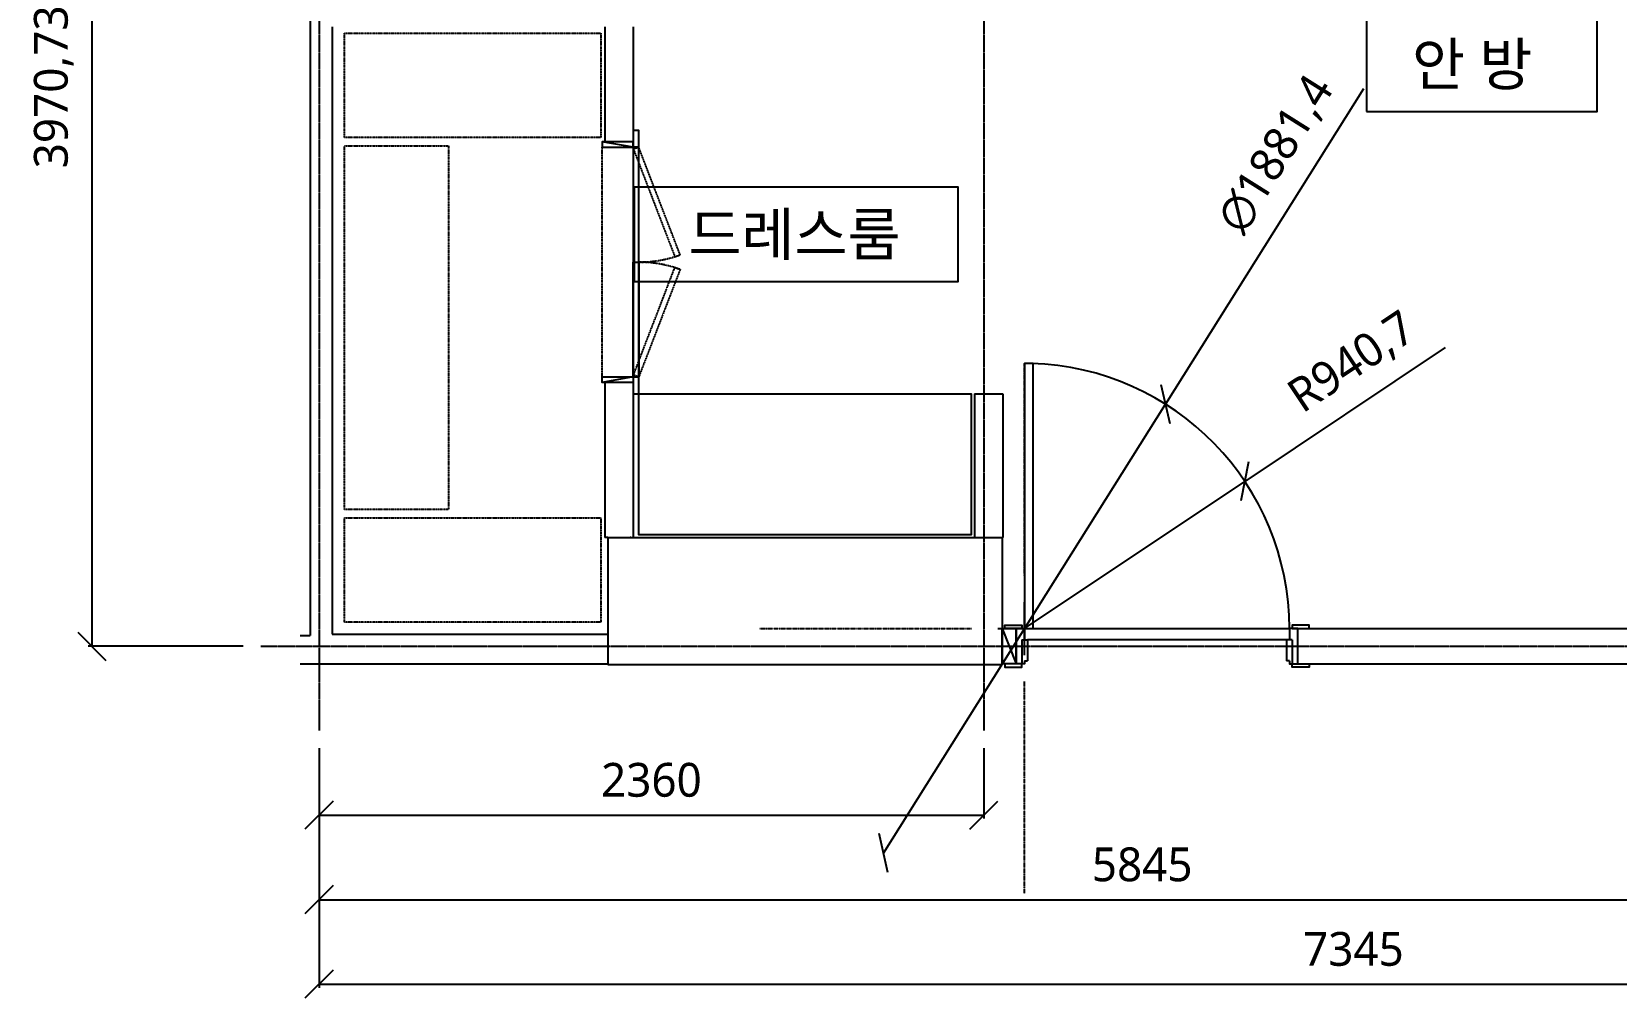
# Model space of a CAD drawing. Header units: millimetres. Extents: x -813 to 7727, y -580 to 5329.
# Drawn here: x -813 to 4813, y -580 to 2850 of the extents above; entities that cross this region are included whole.
import ezdxf
from ezdxf.enums import TextEntityAlignment as Align

# ---------------------------------------------------------------- set-up
doc = ezdxf.new("R2010")
doc.units = ezdxf.units.MM
for name, pattern in [('CENTER2', [1.125, 0.75, -0.125, 0.125, -0.125]), ('주동원본-1$0$CEN', [62, 60, -1, 0, -1]), ('주동원본-1$0$HIDDENX2', [0.75, 0.5, -0.25])]:
    doc.linetypes.add(name, pattern=pattern)
for name, color, linetype in [('A_TXT', 160, 'Continuous'), ('DIM', 1, 'Continuous'), ('LEGN', 7, 'Continuous'), ('주동원본-1$0$A_DOOR', 250, 'Continuous'), ('주동원본-1$0$A_DRY', 250, 'Continuous'), ('주동원본-1$0$A_FUR-IN', 19, 'Continuous'), ('주동원본-1$0$AS_CEN-1', 1, '주동원본-1$0$CEN'), ('주동원본-1$0$AS_CON', 170, 'Continuous'), ('주동원본-1$0$WBLOCK', 7, 'Continuous')]:
    doc.layers.add(name, color=color, linetype=linetype)
doc.styles.add('맑은고딕', font='malgun.ttf')
doc.styles.add('치수문자01', font='malgun.ttf')
doc.dimstyles.new('치수문자', dxfattribs={"dimtxt": 120, "dimasz": 100, "dimexe": 12.5, "dimexo": 62.5, "dimgap": 62.5, "dimtad": 1, "dimtxsty": '치수문자01', "dimblk": 'OBLIQUE', "dimcen": 2.5, "dimclrt": 256, "dimadec": 0, "dimazin": 0, "dimtfac": 1, "dimtmove": 0, "dimatfit": 3, "dimfxl": 1, "dimlwd": -1, "dimlwe": -1, "dimarcsym": 1})

# ---------------------------------------------------------------- blocks, each defined once
blk = doc.blocks.new('주동원본-1$0$WD_1000_D-a')
at = {"layer": '주동원본-1$0$A_DOOR', "linetype": 'Continuous'}
blk.add_line((0, 162), (50, 37), dxfattribs=at)
at = {"layer": '주동원본-1$0$A_DOOR', "ltscale": 0.3}
for p, q in [((70, 122), (90, 122)), ((70, 122), (70, 37)), ((90, 122), (90, 47)), ((1030, 122), (1010, 122)), ((1010, 122), (1010, 47)), ((1030, 122), (1030, 37)), ((80, 47), (90, 47)), ((1020, 47), (1010, 47))]:
    blk.add_line(p, q, dxfattribs=at)
at = {"layer": '주동원본-1$0$A_DOOR', "color": 8}
for p, q in [((1010, 122), (90, 122)), ((110, 162), (1020, 162))]:
    blk.add_line(p, q, dxfattribs=at)
at = {"layer": '주동원본-1$0$A_DOOR'}
blk.add_lwpolyline([(80, 162), (110, 162), (110, 1102), (80, 1102)], close=True, dxfattribs=at)
at = {"layer": '주동원본-1$0$A_DOOR', "ltscale": 0.3}
for points in [[(70, 162), (10, 162), (10, 174), (70, 174)], [(1030, 162), (1090, 162), (1090, 174), (1030, 174)], [(70, 37), (10, 37), (10, 25), (70, 25)], [(1030, 37), (1090, 37), (1090, 25), (1030, 25)]]:
    blk.add_lwpolyline(points, close=True, dxfattribs=at)
at = {"layer": '주동원본-1$0$A_DOOR', "linetype": 'Continuous'}
blk.add_lwpolyline([(0, 162), (50, 162), (50, 37), (0, 37)], close=True, dxfattribs=at)
at = {"layer": '주동원본-1$0$A_DOOR', "ltscale": 0.3}
for points in [[(50, 37), (50, 162), (80, 162), (80, 122)], [(1050, 37), (1050, 162), (1020, 162), (1020, 122)], [(80, 47), (80, 37), (50, 37)], [(1020, 47), (1020, 37), (1050, 37)]]:
    blk.add_lwpolyline(points, dxfattribs=at)
at = {"layer": '주동원본-1$0$A_DOOR', "color": 8}
blk.add_arc((79.3, 161.7), 940.7, 0.0175, 88.4976, dxfattribs=at)
blk = doc.blocks.new('_Oblique')
at = {"color": 0, "linetype": 'ByBlock', "lineweight": -2}
blk.add_line((-0.5, -0.5), (0.5, 0.5), dxfattribs=at)
blk = doc.blocks.new('*D15')
at = {"layer": 'Defpoints', "color": 0, "transparency": 16777216}
for p in [(0, 4640), (-600, 669.3), (0, 669.3)]:
    blk.add_point(p, dxfattribs=at)
at = {"layer": 'DIM', "color": 0, "transparency": 16777216}
for p, q in [((-62.5, 4640), (-612.5, 4640)), ((-600, 4640), (-600, 669.3)), ((-62.5, 669.3), (-612.5, 669.3))]:
    blk.add_line(p, q, dxfattribs=at)
at = {"layer": 'DIM', "color": 0, "transparency": 16777216, "xscale": 100, "yscale": 100, "zscale": 100}
for p, rotation in [((-600, 4640), 90), ((-600, 669.3), 270)]:
    blk.add_blockref('_Oblique', p, dxfattribs=dict(at, rotation=rotation))
at = {"layer": 'DIM', "transparency": 16777216, "insert": (-734.6, 2654.6), "char_height": 120, "attachment_point": 5, "rotation": 90, "style": '치수문자01'}
blk.add_mtext('3970,73', dxfattribs=at)
blk = doc.blocks.new('*D17')
at = {"layer": 'Defpoints', "color": 0, "transparency": 16777216}
for p in [(207, 370), (2567, 370), (2567, 70)]:
    blk.add_point(p, dxfattribs=at)
at = {"layer": 'DIM', "color": 0, "transparency": 16777216}
for p, q in [((207, 307.5), (207, 57.5)), ((2567, 307.5), (2567, 57.5)), ((207, 70), (2567, 70))]:
    blk.add_line(p, q, dxfattribs=at)
at = {"layer": 'DIM', "color": 0, "transparency": 16777216, "xscale": 100, "yscale": 100, "zscale": 100, "rotation": 180}
blk.add_blockref('_Oblique', (207, 70), dxfattribs=at)
at = {"layer": 'DIM', "color": 0, "transparency": 16777216, "xscale": 100, "yscale": 100, "zscale": 100}
blk.add_blockref('_Oblique', (2567, 70), dxfattribs=at)
at = {"layer": 'DIM', "transparency": 16777216, "insert": (1387, 194.5), "char_height": 120, "attachment_point": 5, "style": '치수문자01'}
blk.add_mtext('2360', dxfattribs=at)
blk = doc.blocks.new('*D18')
at = {"layer": 'Defpoints', "color": 0, "transparency": 16777216}
for p in [(207, 370), (6052, 370), (6052, -230)]:
    blk.add_point(p, dxfattribs=at)
at = {"layer": 'DIM', "color": 0, "transparency": 16777216}
for p, q in [((207, 307.5), (207, -242.5)), ((6052, 307.5), (6052, -242.5)), ((207, -230), (6052, -230))]:
    blk.add_line(p, q, dxfattribs=at)
at = {"layer": 'DIM', "color": 0, "transparency": 16777216, "xscale": 100, "yscale": 100, "zscale": 100, "rotation": 180}
blk.add_blockref('_Oblique', (207, -230), dxfattribs=at)
at = {"layer": 'DIM', "color": 0, "transparency": 16777216, "xscale": 100, "yscale": 100, "zscale": 100}
blk.add_blockref('_Oblique', (6052, -230), dxfattribs=at)
at = {"layer": 'DIM', "transparency": 16777216, "insert": (3129.5, -105.5), "char_height": 120, "attachment_point": 5, "style": '치수문자01'}
blk.add_mtext('5845', dxfattribs=at)
blk = doc.blocks.new('*D19')
at = {"layer": 'Defpoints', "color": 0, "transparency": 16777216}
for p in [(207, 370), (7552, 10), (7552, -530)]:
    blk.add_point(p, dxfattribs=at)
at = {"layer": 'DIM', "color": 0, "transparency": 16777216}
for p, q in [((207, 307.5), (207, -542.5)), ((7552, -52.5), (7552, -542.5)), ((207, -530), (7552, -530))]:
    blk.add_line(p, q, dxfattribs=at)
at = {"layer": 'DIM', "color": 0, "transparency": 16777216, "xscale": 100, "yscale": 100, "zscale": 100, "rotation": 180}
blk.add_blockref('_Oblique', (207, -530), dxfattribs=at)
at = {"layer": 'DIM', "color": 0, "transparency": 16777216, "xscale": 100, "yscale": 100, "zscale": 100}
blk.add_blockref('_Oblique', (7552, -530), dxfattribs=at)
at = {"layer": 'DIM', "transparency": 16777216, "insert": (3879.5, -405.5), "char_height": 120, "attachment_point": 5, "style": '치수문자01'}
blk.add_mtext('7345', dxfattribs=at)
blk = doc.blocks.new('*D20')
at = {"layer": 'Defpoints', "color": 0, "transparency": 16777216}
for p in [(3493.7, 1254.5), (2711.3, 732.2)]:
    blk.add_point(p, dxfattribs=at)
at = {"layer": 'DIM', "color": 0, "transparency": 16777216}
for p in [(4204.9, 1729.2), (2711.3, 732.2)]:
    blk.add_line(p, (3493.7, 1254.5), dxfattribs=at)
at = {"layer": 'DIM', "color": 0, "transparency": 16777216, "xscale": 100, "yscale": 100, "zscale": 100, "rotation": 213.7227489923831}
blk.add_blockref('_Oblique', (3493.7, 1254.5), dxfattribs=at)
at = {"layer": 'DIM', "transparency": 16777216, "insert": (3877.7, 1672.6), "char_height": 120, "attachment_point": 5, "rotation": 33.7227, "style": '치수문자01'}
blk.add_mtext('R940,7', dxfattribs=at)
blk = doc.blocks.new('*D21')
at = {"layer": 'Defpoints', "color": 0, "transparency": 16777216}
for p in [(3211.7, 1528.8), (2210.9, -64.4)]:
    blk.add_point(p, dxfattribs=at)
at = {"layer": 'DIM', "color": 0, "transparency": 16777216}
for p in [(3914.7, 2648.1), (2210.9, -64.4)]:
    blk.add_line(p, (3211.7, 1528.8), dxfattribs=at)
at = {"layer": 'DIM', "color": 0, "transparency": 16777216, "xscale": 100, "yscale": 100, "zscale": 100}
for p, rotation in [((3211.7, 1528.8), 237.8653638985814), ((2210.9, -64.4), 57.86536389858146)]:
    blk.add_blockref('_Oblique', p, dxfattribs=dict(at, rotation=rotation))
at = {"layer": 'DIM', "transparency": 16777216, "insert": (3607.9, 2413.2), "char_height": 120, "attachment_point": 5, "rotation": 57.8654, "style": '치수문자01'}
blk.add_mtext('∅1881,4', dxfattribs=at)
blk = doc.blocks.new('*U22')
at = {"layer": 'DIM', "color": 0, "linetype": 'CENTER2', "transparency": 16777216}
for p, q in [((0, 188.1), (0, 940.8)), ((-940.8, 0), (-188.1, 0)), ((188.1, 0), (940.8, 0)), ((0, -940.8), (0, -188.1))]:
    blk.add_line(p, q, dxfattribs=at)
at = {"layer": 'DIM', "color": 0, "linetype": 'Continuous', "transparency": 16777216}
for p, q in [((0, -94.1), (0, 94.1)), ((-94.1, 0), (94.1, 0))]:
    blk.add_line(p, q, dxfattribs=at)

msp = doc.modelspace()

# ---------------------------------------------------------------- linework, layer by layer
at = {"layer": 'LEGN', "color": 7}
for points in [[(3926.475, 2566.539), (4745.471, 2566.539), (4745.471, 2903.582), (3926.475, 2903.582)], [(1325.211, 1963.308), (2475.957, 1963.308), (2475.957, 2298.722), (1325.211, 2298.722)]]:
    msp.add_lwpolyline(points, close=True, dxfattribs=at)
at = {"layer": '주동원본-1$0$A_DRY', "color": 7}
for p, q in [((174.995, 4660.001), (174.995, 707.501)), ((253.995, 2867.501), (253.995, 712.501)), ((1221.995, 2867.501), (1221.995, 2460.001)), ((1321.995, 2867.501), (1321.995, 2460.001)), ((1221.995, 1605.001), (1221.995, 1055.001)), ((1321.995, 1605.001), (1321.995, 1055.001)), ((2534.495, 1565.001), (2534.495, 1055.001)), ((2534.495, 1565.001), (2634.495, 1565.001)), ((2634.495, 1565.001), (2634.495, 1055.001)), ((1231.995, 1055.001), (1221.995, 1055.001)), ((1231.995, 1055.001), (1221.995, 1055.001)), ((1314.495, 1055.001), (1311.995, 1055.001)), ((1314.495, 1055.001), (1311.995, 1055.001)), ((2634.495, 1055.001), (2631.995, 1055.001)), ((3681.995, 732.501), (5951.995, 732.501)), ((139.995, 707.501), (174.995, 707.501)), ((253.995, 712.501), (1231.995, 712.501)), ((139.995, 607.501), (1231.995, 607.501)), ((3681.995, 607.501), (7231.995, 607.501))]:
    msp.add_line(p, q, dxfattribs=at)
at = {"layer": '주동원본-1$0$A_FUR-IN', "color": 7}
for p, q in [((1321.995, 2440.001), (1211.995, 2460.001)), ((1321.995, 1625.001), (1211.995, 1605.001))]:
    msp.add_line(p, q, dxfattribs=at)
at = {"layer": '주동원본-1$0$A_FUR-IN', "color": 7, "linetype": '주동원본-1$0$HIDDENX2', "ltscale": 2}
msp.add_line((1211.995, 1625.001), (1211.995, 2440.001), dxfattribs=at)
for points in [[(296.995, 2845.001), (1206.995, 2845.001), (1206.995, 2475.001), (296.995, 2475.001)], [(666.995, 2445.001), (666.995, 1155.001), (296.995, 1155.001), (296.995, 2445.001)], [(1341.995, 2440.001), (1323.201, 2433.161), (1470.27, 2051.593), (1489.064, 2058.433)], [(1341.995, 1625.001), (1323.201, 1631.841), (1470.27, 2013.409), (1489.064, 2006.569)], [(296.995, 1125.001), (1206.995, 1125.001), (1206.995, 755.001), (296.995, 755.001)]]:
    msp.add_lwpolyline(points, close=True, dxfattribs=at)
at = {"layer": '주동원본-1$0$A_FUR-IN', "color": 7, "ltscale": 6}
for points in [[(1341.995, 2440.001), (1341.995, 2500.001), (1321.995, 2500.001), (1321.995, 2440.001)], [(1321.995, 2460.001), (1211.995, 2460.001), (1211.995, 2440.001), (1321.995, 2440.001)], [(1341.995, 1625.001), (1341.995, 2440.001), (1321.995, 2440.001), (1321.995, 1625.001)], [(1341.995, 2440.001), (1321.995, 2440.001), (1321.995, 2032.501), (1341.995, 2032.501)], [(1341.995, 1625.001), (1321.995, 1625.001), (1321.995, 2032.501), (1341.995, 2032.501)], [(1321.995, 1605.001), (1211.995, 1605.001), (1211.995, 1625.001), (1321.995, 1625.001)], [(1341.995, 1565.001), (1341.995, 1625.001), (1321.995, 1625.001), (1321.995, 1565.001)]]:
    msp.add_lwpolyline(points, close=True, dxfattribs=at)
at = {"layer": '주동원본-1$0$A_FUR-IN', "color": 7}
msp.add_lwpolyline([(1341.995, 1565.001), (2521.995, 1565.001), (2521.995, 1065.001), (1341.995, 1065.001)], close=True, dxfattribs=at)
msp.add_lwpolyline([(1341.995, 1565.001), (2521.995, 1565.001), (2521.995, 1065.001), (1341.995, 1065.001)], close=True, dxfattribs=at)
at = {"layer": '주동원본-1$0$A_FUR-IN', "color": 7, "linetype": '주동원본-1$0$HIDDENX2', "ltscale": 2}
for centre, start, end in [((1341.995, 2462.501), 270, 290), ((1341.995, 1602.501), 70, 90)]:
    msp.add_arc(centre, 430, start, end, dxfattribs=at)
at = {"layer": '주동원본-1$0$AS_CEN-1', "color": 1}
for p, q in [((206.995, 4825.001), (206.995, 370.001)), ((2566.995, 4825.001), (2566.995, 370.001)), ((-0.005, 669.266), (7726.995, 669.266))]:
    msp.add_line(p, q, dxfattribs=at)
at = {"layer": '주동원본-1$0$AS_CON', "color": 7}
for p, q in [((1231.995, 1055.001), (2631.995, 1055.001)), ((1231.995, 1055.001), (1231.995, 605.001)), ((2631.995, 1055.001), (2631.995, 605.001)), ((1231.995, 605.001), (2631.995, 605.001))]:
    msp.add_line(p, q, dxfattribs=at)

# ---------------------------------------------------------------- block references
at = {"layer": 'DIM', "linetype": 'CENTER2'}
msp.add_blockref('*U22', (2711.296, 732.217), dxfattribs=at)
at = {"layer": '주동원본-1$0$WBLOCK', "color": 7, "linetype": 'Continuous'}
msp.add_blockref('주동원본-1$0$WD_1000_D-a', (2631.995, 570.501), dxfattribs=at)

# ---------------------------------------------------------------- texts
at = {"layer": 'A_TXT', "color": 7, "linetype": 'Continuous', "style": '맑은고딕'}
for s, p in [('안 방', (4087.275, 2735.06)), ('드레스룸', (1518.627, 2131.015))]:
    msp.add_text(s, height=150, dxfattribs=at).set_placement(p, align=Align.MIDDLE_LEFT)

# ---------------------------------------------------------------- dimensions: what is measured, and where the dimension line sits
at = {"layer": 'DIM'}
dim = msp.add_linear_dim(base=(-600.00476, 669.26609), p1=(-0.00476, 4640.00108), p2=(-0.00476, 669.26609), angle=90, dimstyle='치수문자', dxfattribs=at)
dim.commit()
dim.dimension.update_dxf_attribs({"geometry": '*D15', "text_midpoint": (-734.56998, 2654.63359)})
dim = msp.add_diameter_dim_2p(p1=(2210.928, -64.368), p2=(3211.664, 1528.801), dimstyle='치수문자', dxfattribs=at)
dim.commit()
dim.dimension.update_dxf_attribs({"geometry": '*D21', "text_midpoint": (3722.12, 2341.445), "dimtype": 163})
dim = msp.add_radius_dim(center=(2711.296, 732.217), mpoint=(3493.707, 1254.469), dimstyle='치수문자', dxfattribs=at)
dim.commit()
dim.dimension.update_dxf_attribs({"geometry": '*D20', "text_midpoint": (3952.413, 1560.651), "dimtype": 164})
for base, p2, picture, middle in [((2566.995, 70.001), (2566.995, 370.001), '*D17', (1386.995, 194.498)), ((6051.995, -229.999), (6051.995, 370.001), '*D18', (3129.495, -105.502)), ((7551.995, -529.999), (7551.995, 10.001), '*D19', (3879.495, -405.502))]:
    dim = msp.add_linear_dim(base=base, p1=(206.995, 370.001), p2=p2, dimstyle='치수문자', dxfattribs=at)
    dim.commit()
    dim.dimension.update_dxf_attribs({"geometry": picture, "text_midpoint": middle})

doc.saveas('drawing.dxf')
